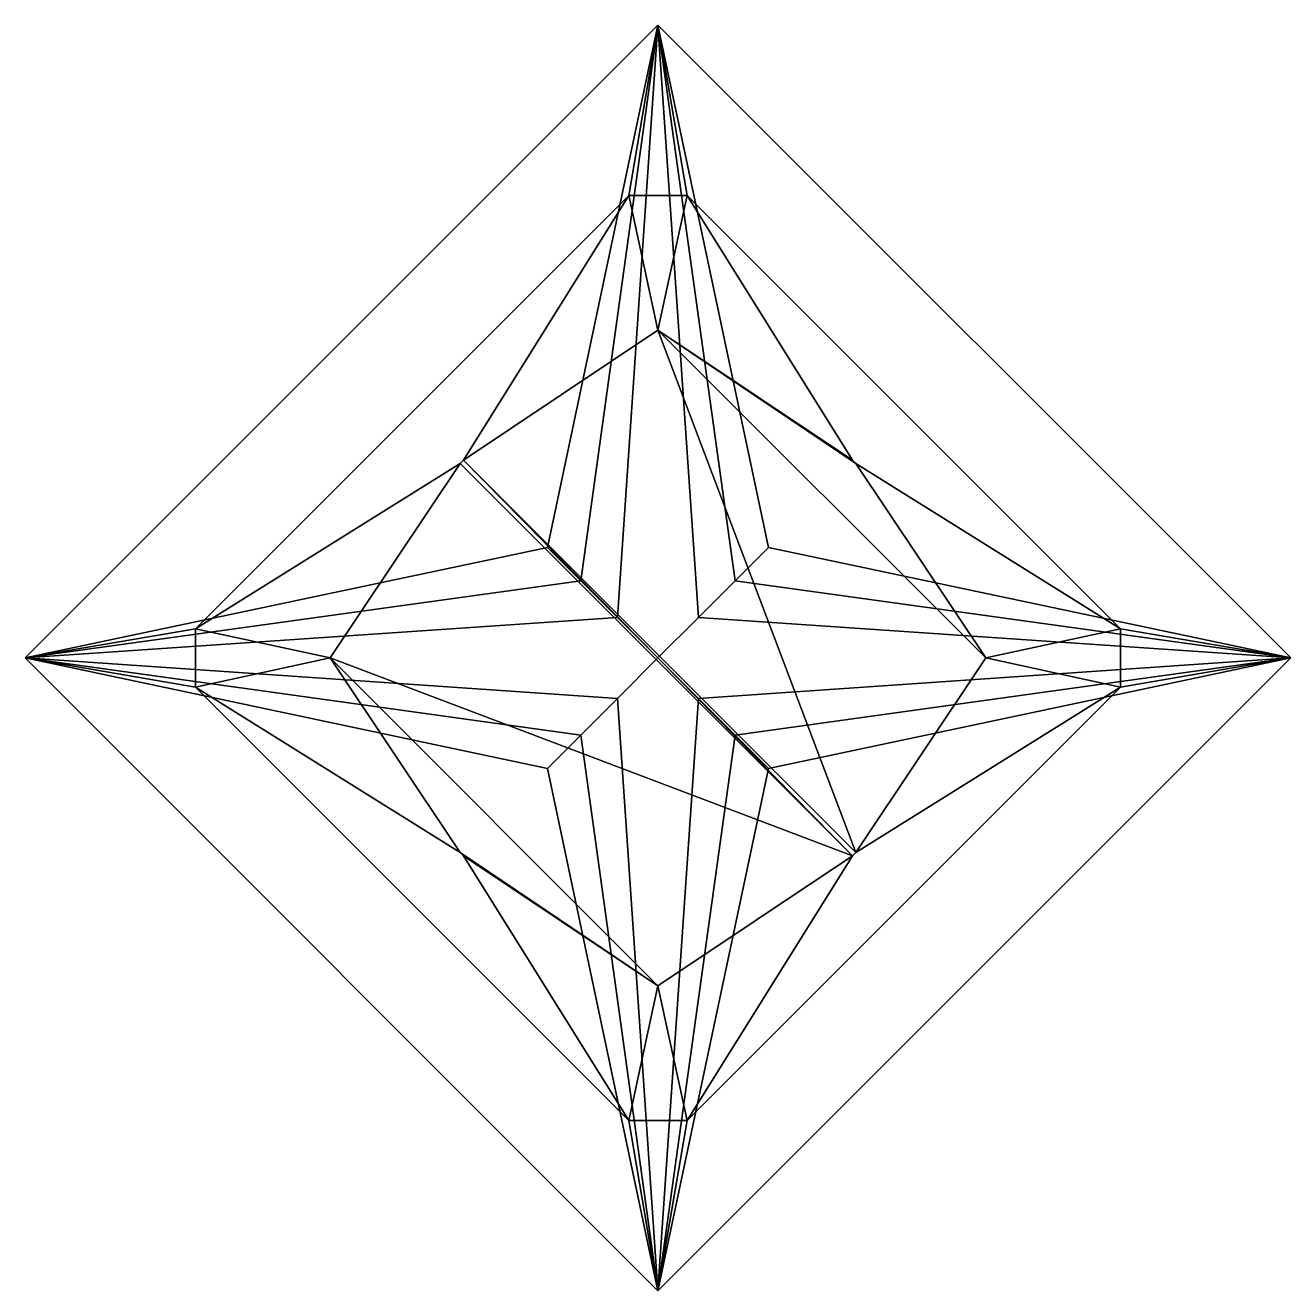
# Model space of a CAD drawing. Extents: x -2.01 to 0.81, y -1.41 to 1.41.
import ezdxf

# ---------------------------------------------------------------- set-up
doc = ezdxf.new("R2010")
doc.units = 0
doc.layers.add('Cylinder3', color=15, linetype='CONTINUOUS')

msp = doc.modelspace()

# ---------------------------------------------------------------- linework, layer by layer
at = {"layer": 'Cylinder3', "color": 0}
for points in [[(-2.010051, 0, 0.179719), (-0.844678, 0.246834, -0.80344), (-0.59786, 1.412191, 0.179719)], [(-0.59786, 1.412191, 0.179719), (-0.59786, 1.412191, 0.203227), (-2.010051, 0, 0.203228), (-2.010051, 0, 0.179719)], [(-2.010051, 0, 0.203228), (-0.59786, 1.412191, 0.203227), (-0.662763, 1.032327, 0.469209), (-1.630186, 0.064904, 0.46921)], [(-0.770099, 0.172253, -0.888022), (-0.59786, 1.412191, 0.179719), (-0.844678, 0.246834, -0.80344)], [(-0.688091, 0.090239, -0.969432), (-0.59786, 1.412191, 0.179719), (-0.770099, 0.172253, -0.888022)], [(-0.59786, 1.412191, 0.179719), (-0.688091, 0.090239, -0.969432), (-0.59786, 0, -1.047875), (-0.507629, 0.090238, -0.969432)], [(-0.662763, 1.032327, 0.469209), (-0.59786, 1.412191, 0.203227), (-0.532956, 1.032326, 0.46921)], [(0.814332, 0, 0.179719), (0.814332, 0, 0.203228), (-0.59786, 1.412191, 0.203227), (-0.59786, 1.412191, 0.179719)], [(-0.351042, 0.246834, -0.80344), (0.814332, 0, 0.179719), (-0.59786, 1.412191, 0.179719)], [(-0.59786, 1.412191, 0.179719), (-0.42562, 0.172253, -0.888023), (-0.351042, 0.246834, -0.80344)], [(-0.59786, 1.412191, 0.179719), (-0.507629, 0.090238, -0.969432), (-0.42562, 0.172253, -0.888023)], [(-0.59786, 1.412191, 0.203227), (0.814332, 0, 0.203228), (0.434468, 0.064904, 0.469209), (-0.532956, 1.032326, 0.46921)], [(-1.630186, 0.064904, 0.46921), (-0.662763, 1.032327, 0.469209), (-1.031893, 0.441598, 0.578928), (-1.039458, 0.434034, 0.578928)], [(-0.59786, 0.731611, 0.578927), (-1.031893, 0.441598, 0.578928), (-0.662763, 1.032327, 0.469209)], [(-0.662763, 1.032327, 0.469209), (-0.532956, 1.032326, 0.46921), (-0.59786, 0.731611, 0.578927)], [(-0.532956, 1.032326, 0.46921), (-0.163829, 0.441602, 0.578927), (-0.59786, 0.731611, 0.578927)], [(-0.156256, 0.434029, 0.578927), (-0.163829, 0.441602, 0.578927), (-0.532956, 1.032326, 0.46921), (0.434468, 0.064904, 0.469209)], [(-0.59786, 0.731611, 0.578927), (-0.156258, -0.43403, 0.578928), (-1.031893, 0.441598, 0.578928)], [(0.133753, 0, 0.578927), (-0.156258, -0.43403, 0.578928), (-0.59786, 0.731611, 0.578927)], [(-0.156256, 0.434029, 0.578927), (0.133753, 0, 0.578927), (-0.59786, 0.731611, 0.578927)], [(-0.163829, 0.441602, 0.578927), (-0.156256, 0.434029, 0.578927), (-0.59786, 0.731611, 0.578927)], [(-1.630186, 0.064904, 0.46921), (-1.039458, 0.434034, 0.578928), (-1.329468, 0, 0.578929)], [(-1.039458, 0.434034, 0.578928), (-0.163829, -0.441601, 0.578928), (-1.329468, 0, 0.578929)], [(-1.031893, 0.441598, 0.578928), (-0.163829, -0.441601, 0.578928), (-1.039458, 0.434034, 0.578928)], [(-0.156258, -0.43403, 0.578928), (-0.163829, -0.441601, 0.578928), (-1.031893, 0.441598, 0.578928)], [(0.133753, 0, 0.578927), (-0.156256, 0.434029, 0.578927), (0.434468, 0.064904, 0.469209)], [(-2.010051, 0, 0.179719), (-0.770099, 0.172253, -0.888022), (-0.844678, 0.246834, -0.80344)], [(-0.42562, 0.172253, -0.888023), (0.814332, 0, 0.179719), (-0.351042, 0.246834, -0.80344)], [(-2.010051, 0, 0.179719), (-0.688091, 0.090239, -0.969432), (-0.770099, 0.172253, -0.888022)], [(-0.507629, 0.090238, -0.969432), (0.814332, 0, 0.179719), (-0.42562, 0.172253, -0.888023)], [(-2.010051, 0, 0.179719), (-0.688092, -0.090237, -0.969433), (-0.59786, 0, -1.047875), (-0.688091, 0.090239, -0.969432)], [(-0.507629, 0.090238, -0.969432), (-0.59786, 0, -1.047875), (-0.507621, -0.090232, -0.969432), (0.814332, 0, 0.179719)], [(-1.630186, -0.064904, 0.46921), (-2.010051, 0, 0.203228), (-1.630186, 0.064904, 0.46921)], [(-1.630186, -0.064904, 0.46921), (-1.630186, 0.064904, 0.46921), (-1.329468, 0, 0.578929)], [(0.133753, 0, 0.578927), (0.434468, 0.064904, 0.469209), (0.434468, -0.064903, 0.469209)], [(0.434468, 0.064904, 0.469209), (0.814332, 0, 0.203228), (0.434468, -0.064903, 0.469209)], [(-0.844678, -0.246834, -0.80344), (-2.010051, 0, 0.179719), (-0.59786, -1.412191, 0.179719)], [(-0.770072, -0.17222, -0.888054), (-2.010051, 0, 0.179719), (-0.844678, -0.246834, -0.80344)], [(-0.688092, -0.090237, -0.969433), (-2.010051, 0, 0.179719), (-0.770072, -0.17222, -0.888054)], [(-2.010051, 0, 0.179719), (-2.010051, 0, 0.203228), (-0.59786, -1.412191, 0.203227), (-0.59786, -1.412191, 0.179719)], [(-0.59786, -1.412191, 0.203227), (-2.010051, 0, 0.203228), (-1.630186, -0.064904, 0.46921), (-0.662763, -1.032326, 0.46921)], [(-1.329468, 0, 0.578929), (-1.039458, -0.434032, 0.578928), (-1.630186, -0.064904, 0.46921)], [(-1.329468, 0, 0.578929), (-0.59786, -0.73161, 0.578928), (-1.039458, -0.434032, 0.578928)], [(-0.163829, -0.441601, 0.578928), (-0.59786, -0.73161, 0.578928), (-1.329468, 0, 0.578929)], [(-0.507621, -0.090232, -0.969432), (-0.59786, 0, -1.047875), (-0.688092, -0.090237, -0.969433), (-0.59786, -1.412191, 0.179719)], [(-0.351026, -0.246818, -0.80344), (-0.59786, -1.412191, 0.179719), (0.814332, 0, 0.179719)], [(-0.59786, -1.412191, 0.179719), (-0.59786, -1.412191, 0.203227), (0.814332, 0, 0.203228), (0.814332, 0, 0.179719)], [(0.814332, 0, 0.203228), (-0.59786, -1.412191, 0.203227), (-0.532956, -1.032326, 0.469209), (0.434468, -0.064903, 0.469209)], [(0.814332, 0, 0.179719), (-0.507621, -0.090232, -0.969432), (-0.425625, -0.172221, -0.88804)], [(0.814332, 0, 0.179719), (-0.425625, -0.172221, -0.88804), (-0.351026, -0.246818, -0.80344)], [(0.434468, -0.064903, 0.469209), (-0.156258, -0.43403, 0.578928), (0.133753, 0, 0.578927)], [(-1.039458, -0.434032, 0.578928), (-1.031894, -0.441596, 0.578928), (-0.662763, -1.032326, 0.46921), (-1.630186, -0.064904, 0.46921)], [(-0.163829, -0.441601, 0.578928), (-0.156258, -0.43403, 0.578928), (0.434468, -0.064903, 0.469209), (-0.532956, -1.032326, 0.469209)], [(-0.59786, -1.412191, 0.179719), (-0.688092, -0.090237, -0.969433), (-0.770072, -0.17222, -0.888054)], [(-0.507621, -0.090232, -0.969432), (-0.59786, -1.412191, 0.179719), (-0.425625, -0.172221, -0.88804)], [(-0.59786, -1.412191, 0.179719), (-0.770072, -0.17222, -0.888054), (-0.844678, -0.246834, -0.80344)], [(-0.425625, -0.172221, -0.88804), (-0.59786, -1.412191, 0.179719), (-0.351026, -0.246818, -0.80344)], [(-0.59786, -0.73161, 0.578928), (-1.031894, -0.441596, 0.578928), (-1.039458, -0.434032, 0.578928)], [(-0.662763, -1.032326, 0.46921), (-1.031894, -0.441596, 0.578928), (-0.59786, -0.73161, 0.578928)], [(-0.59786, -0.73161, 0.578928), (-0.163829, -0.441601, 0.578928), (-0.532956, -1.032326, 0.469209)], [(-0.662763, -1.032326, 0.46921), (-0.59786, -0.73161, 0.578928), (-0.532956, -1.032326, 0.469209)], [(-0.532956, -1.032326, 0.469209), (-0.59786, -1.412191, 0.203227), (-0.662763, -1.032326, 0.46921)]]:
    msp.add_3dface(points, dxfattribs=at)

doc.saveas('drawing.dxf')
